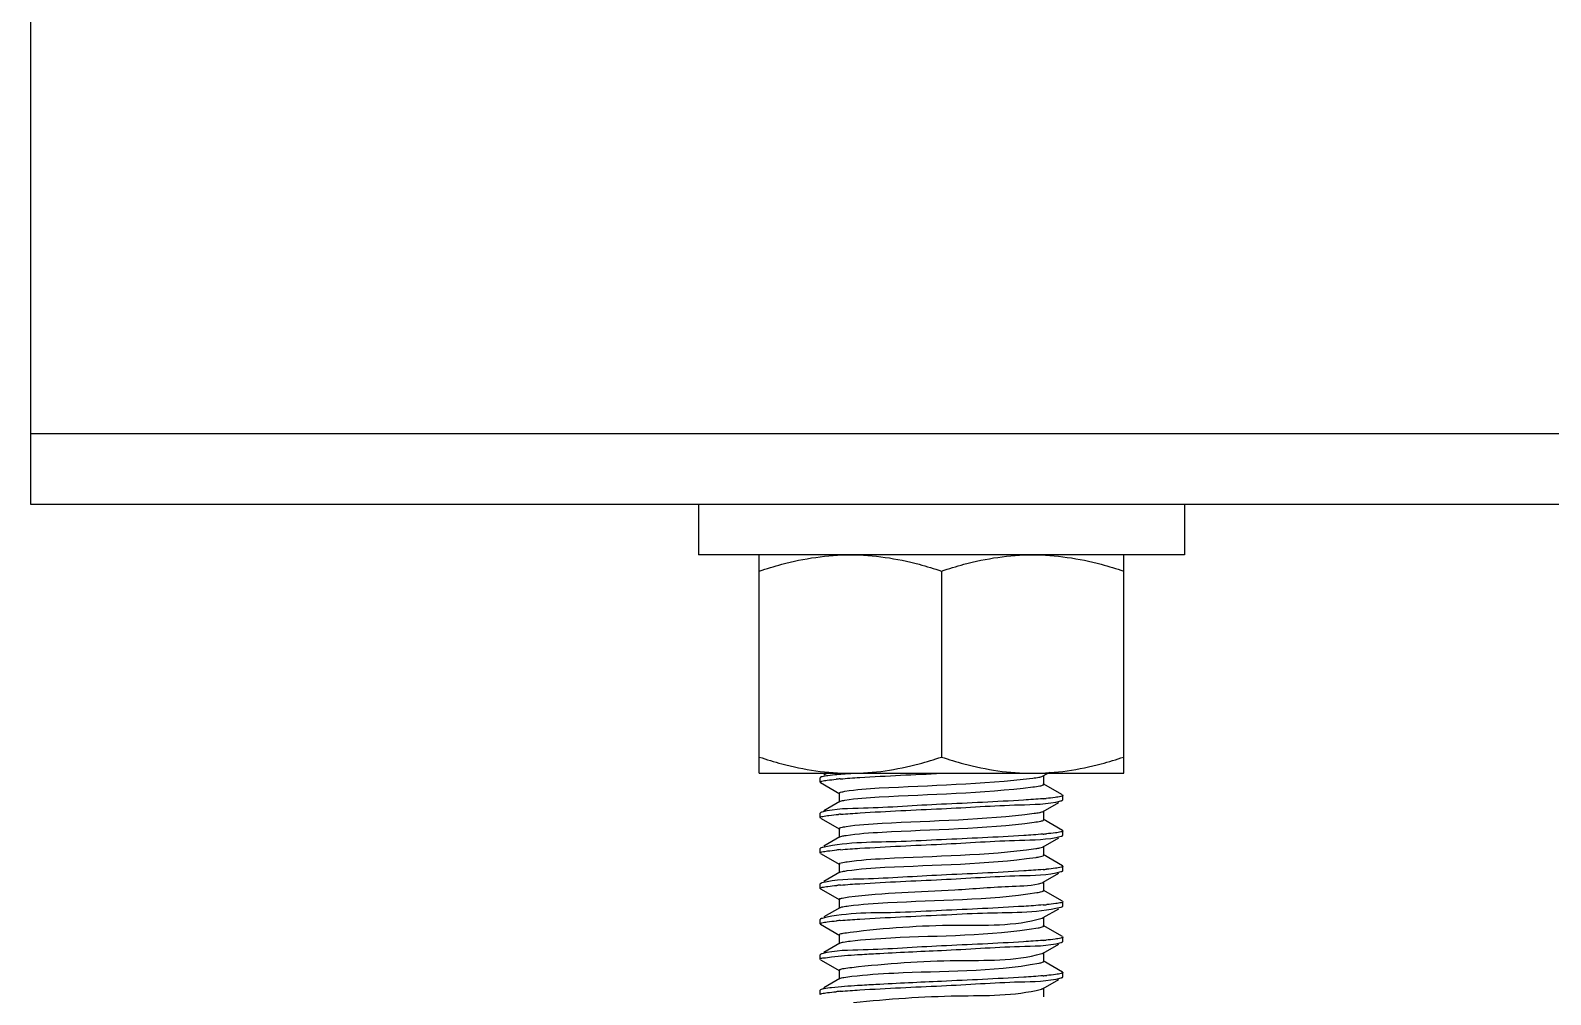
# Model space of a CAD drawing. Extents: x 1247970 to 1725648, y 860327 to 1277876.
# Drawn here: x 1330666.7 to 1331051.7, y 1200715.1 to 1200959.4 of the extents above; entities that cross this region are included whole.
import ezdxf

# ---------------------------------------------------------------- set-up
doc = ezdxf.new("R2010")
doc.units = 0
doc.header["$LTSCALE"] = 1000
doc.header["$MEASUREMENT"] = 0
doc.layers.get('0').update_dxf_attribs({"color": 254})
doc.layers.add('TK', color=4, linetype='Continuous')

# ---------------------------------------------------------------- blocks, each defined once
blk = doc.blocks.new('A$C63786A89')
at = {"linetype": 'Continuous'}
for p, q in [((-2350.3, 8405.84), (-2350.3, 8195.62)), ((-2350.3, 8213.57), (2264.31, 8213.57)), ((-2350.3, 8195.62), (2264.31, 8195.62)), ((-2181.1, 8195.62), (-2181.1, 8182.8)), ((-2058.04, 8195.62), (-2058.04, 8182.8)), ((-2058.04, 8182.8), (-2181.1, 8182.8)), ((-2165.7, 8127.43), (-2165.7, 8182.8)), ((-2073.43, 8127.43), (-2073.43, 8182.8)), ((-2119.57, 8178.68), (-2119.57, 8131.55)), ((-2165.7, 8127.43), (-2073.43, 8127.43)), ((-2148.5, 8127.43), (-2149.36, 8126.92)), ((-2142.97, 8127.32), (-2146.04, 8127.07)), ((-2093.79, 8126.75), (-2092.17, 8127.68)), ((-2150.23, 8126.42), (-2150.33, 8126.31)), ((-2150.33, 8125.19), (-2150.33, 8126.31)), ((-2150.23, 8125.07), (-2150.33, 8125.19)), ((-2150.23, 8125.07), (-2145.34, 8122.27)), ((-2093.96, 8126.68), (-2093.79, 8126.75)), ((-2088.9, 8121.94), (-2093.79, 8124.77)), ((-2093.67, 8124.63), (-2093.67, 8126.89)), ((-2145.34, 8120.28), (-2149.36, 8117.95)), ((-2145.46, 8122.4), (-2145.46, 8120.15)), ((-2093.79, 8117.78), (-2089.85, 8120.04)), ((-2088.9, 8121.94), (-2088.8, 8121.82)), ((-2088.9, 8120.59), (-2088.8, 8120.7)), ((-2088.8, 8120.7), (-2088.8, 8121.82)), ((-2150.23, 8117.45), (-2150.33, 8117.33)), ((-2150.33, 8116.21), (-2150.33, 8117.33)), ((-2150.23, 8116.1), (-2150.33, 8116.21)), ((-2150.23, 8116.1), (-2145.34, 8113.29)), ((-2093.99, 8117.69), (-2093.79, 8117.78)), ((-2088.9, 8112.96), (-2093.79, 8115.8)), ((-2093.7, 8115.6), (-2093.67, 8115.66)), ((-2093.67, 8115.66), (-2093.67, 8117.92)), ((-2145.46, 8113.43), (-2145.46, 8111.17)), ((-2088.9, 8112.96), (-2088.8, 8112.85)), ((-2088.9, 8111.61), (-2088.8, 8111.73)), ((-2088.8, 8111.73), (-2088.8, 8112.85)), ((-2150.23, 8108.48), (-2150.33, 8108.36)), ((-2150.33, 8107.24), (-2150.33, 8108.36)), ((-2145.34, 8111.31), (-2149.36, 8108.98)), ((-2094.02, 8108.71), (-2093.79, 8108.81)), ((-2093.79, 8108.81), (-2089.85, 8111.07)), ((-2093.67, 8106.69), (-2093.67, 8108.94)), ((-2150.23, 8107.13), (-2150.33, 8107.24)), ((-2150.23, 8107.13), (-2145.34, 8104.32)), ((-2145.46, 8104.46), (-2145.46, 8102.2)), ((-2088.9, 8103.99), (-2093.79, 8106.82)), ((-2088.9, 8103.99), (-2088.8, 8103.87)), ((-2145.34, 8102.34), (-2149.36, 8100.01)), ((-2093.79, 8099.83), (-2089.85, 8102.1)), ((-2088.9, 8102.64), (-2088.8, 8102.76)), ((-2088.8, 8102.76), (-2088.8, 8103.87)), ((-2150.23, 8099.5), (-2150.33, 8099.39)), ((-2150.33, 8098.27), (-2150.33, 8099.39)), ((-2150.23, 8098.15), (-2150.33, 8098.27)), ((-2150.23, 8098.15), (-2145.34, 8095.35)), ((-2094.06, 8099.72), (-2093.8, 8099.83)), ((-2088.9, 8095.02), (-2093.79, 8097.85)), ((-2093.67, 8097.71), (-2093.67, 8099.97)), ((-2145.34, 8093.36), (-2149.36, 8091.03)), ((-2145.46, 8095.48), (-2145.44, 8095.54)), ((-2145.46, 8095.48), (-2145.46, 8093.23)), ((-2093.79, 8090.86), (-2089.85, 8093.13)), ((-2088.9, 8095.02), (-2088.8, 8094.9)), ((-2088.9, 8093.67), (-2088.8, 8093.78)), ((-2088.8, 8093.78), (-2088.8, 8094.9)), ((-2150.23, 8090.53), (-2150.33, 8090.42)), ((-2150.33, 8089.3), (-2150.33, 8090.42)), ((-2150.23, 8089.18), (-2150.33, 8089.3)), ((-2150.23, 8089.18), (-2145.34, 8086.37)), ((-2094.11, 8090.73), (-2093.8, 8090.86)), ((-2088.9, 8086.04), (-2093.79, 8088.88)), ((-2093.67, 8088.74), (-2093.67, 8091)), ((-2145.46, 8086.51), (-2145.46, 8084.25)), ((-2088.9, 8086.04), (-2088.8, 8085.93)), ((-2088.9, 8084.69), (-2088.8, 8084.81)), ((-2088.8, 8084.81), (-2088.8, 8085.93)), ((-2150.23, 8081.56), (-2150.33, 8081.44)), ((-2150.33, 8080.32), (-2150.33, 8081.44)), ((-2145.34, 8084.39), (-2149.36, 8082.06)), ((-2093.79, 8081.89), (-2089.85, 8084.15)), ((-2093.67, 8079.77), (-2093.67, 8082.02)), ((-2150.23, 8080.21), (-2150.33, 8080.32)), ((-2150.23, 8080.21), (-2145.34, 8077.4)), ((-2145.46, 8077.54), (-2145.46, 8075.28)), ((-2088.9, 8077.07), (-2093.79, 8079.9)), ((-2088.9, 8077.07), (-2088.8, 8076.96)), ((-2145.34, 8075.42), (-2149.36, 8073.09)), ((-2093.79, 8072.91), (-2089.85, 8075.18)), ((-2088.9, 8075.72), (-2088.8, 8075.84)), ((-2088.8, 8075.84), (-2088.8, 8076.96)), ((-2150.23, 8072.58), (-2150.33, 8072.47)), ((-2150.33, 8071.35), (-2150.33, 8072.47)), ((-2093.67, 8070.8), (-2093.67, 8073.05))]:
    blk.add_line(p, q, dxfattribs=at)
for centre, radius, start, end in [((-2122.71, 7843.38), 284.65, 93.7501, 94.0823), ((-2136.6, 8022.35), 104.03, 95.0426, 95.3172), ((-2134.79, 8001.86), 124.6, 94.7911, 95.0429), ((-2104.22, 8243.76), 123.21, 274.8343, 275.0284), ((-2102.87, 8228.31), 107.7, 275.0286, 275.2241), ((-2134.51, 7989.62), 127.88, 94.76, 94.9915), ((-2104.19, 8234.43), 122.85, 274.8378, 275.0335), ((-2102.77, 8218.27), 106.62, 275.0332, 275.2498), ((-2136.36, 8001.7), 106.74, 95.0313, 95.2484), ((-2134.72, 7983.14), 125.38, 94.7836, 95.0302), ((-2099.56, 8133.28), 27.44, 278.0697, 278.6365), ((-2104.17, 8225.13), 122.52, 274.8413, 275.0387), ((-2102.67, 8208.19), 105.51, 275.0379, 275.2777), ((-2136.27, 7991.8), 107.67, 95.0273, 95.2261), ((-2134.7, 7973.87), 125.68, 94.7809, 95.0258), ((-2104.13, 8215.74), 122.1, 274.8459, 275.0455), ((-2102.54, 8197.8), 104.09, 275.0439, 275.3143), ((-2136.5, 7985.38), 105.12, 95.0383, 95.2888), ((-2134.77, 7965.7), 124.87, 94.7885, 95.0379), ((-2104.25, 8208.15), 123.49, 274.8312, 275.0238), ((-2102.95, 8193.41), 108.69, 275.0243, 275.1996), ((-2104.15, 8197.98), 122.29, 274.8438, 275.0423), ((-2102.6, 8180.51), 104.75, 275.0412, 275.2971), ((-2136.59, 7968.39), 104.15, 95.0418, 95.3153), ((-2134.78, 7947.86), 124.77, 94.7885, 95.042)]:
    blk.add_arc(centre, radius, start, end, dxfattribs=at)
for points, knots in [([(-2165.7, 8178.68), (-2163.83, 8179.31), (-2156.35, 8181.58), (-2148.49, 8182.8), (-2142.64, 8182.8)], [0, 0, 0, 0, 0.2519, 1, 1, 1, 1]), ([(-2142.64, 8182.8), (-2136.78, 8182.8), (-2128.92, 8181.58), (-2121.44, 8179.31), (-2119.57, 8178.68)], [0, 0, 0, 0, 0.7481, 1, 1, 1, 1]), ([(-2119.57, 8178.68), (-2117.7, 8179.31), (-2110.21, 8181.58), (-2102.36, 8182.8), (-2096.5, 8182.8)], [0, 0, 0, 0, 0.2519, 1, 1, 1, 1]), ([(-2096.5, 8182.8), (-2090.64, 8182.8), (-2082.79, 8181.58), (-2075.3, 8179.31), (-2073.43, 8178.68)], [0, 0, 0, 0, 0.7481, 1, 1, 1, 1]), ([(-2165.7, 8131.55), (-2163.83, 8130.92), (-2156.35, 8128.65), (-2148.49, 8127.43), (-2142.64, 8127.43)], [0, 0, 0, 0, 0.2519, 1, 1, 1, 1]), ([(-2142.64, 8127.43), (-2136.78, 8127.43), (-2128.92, 8128.65), (-2121.44, 8130.92), (-2119.57, 8131.55)], [0, 0, 0, 0, 0.7481, 1, 1, 1, 1]), ([(-2119.57, 8131.55), (-2117.7, 8130.92), (-2110.21, 8128.65), (-2102.36, 8127.43), (-2096.5, 8127.43)], [0, 0, 0, 0, 0.2519, 1, 1, 1, 1]), ([(-2096.5, 8127.43), (-2090.64, 8127.43), (-2082.79, 8128.65), (-2075.3, 8130.92), (-2073.43, 8131.55)], [0, 0, 0, 0, 0.7481, 1, 1, 1, 1]), ([(-2146.04, 8127.07), (-2146.8, 8127), (-2148.05, 8126.87), (-2149.3, 8126.7), (-2149.77, 8126.58)], [0, 0, 0, 0, 0.611236, 1, 1, 1, 1]), ([(-2145.2, 8126.02), (-2143.56, 8126.16), (-2135.02, 8126.74), (-2126.47, 8127.11), (-2119.57, 8127.43)], [0, 0, 0, 0, 0.192137, 1, 1, 1, 1]), ([(-2150.33, 8125.19), (-2150.33, 8125.24), (-2150.14, 8125.36), (-2149.99, 8125.4), (-2149.87, 8125.44)], [0, 0, 0, 0, 0.315326, 1, 1, 1, 1]), ([(-2149.77, 8126.58), (-2149.87, 8126.56), (-2150.02, 8126.51), (-2150.17, 8126.45), (-2150.23, 8126.42)], [0, 0, 0, 0, 0.59066, 1, 1, 1, 1]), ([(-2149.87, 8125.44), (-2149.42, 8125.56), (-2148.2, 8125.73), (-2146.99, 8125.86), (-2146.24, 8125.93)], [0, 0, 0, 0, 0.382345, 1, 1, 1, 1]), ([(-2144.06, 8122.87), (-2141.17, 8123.36), (-2125.26, 8124.38), (-2109.34, 8124.64), (-2096.45, 8126.22)], [0, 0, 0, 0, 0.183885, 1, 1, 1, 1]), ([(-2144.06, 8120.62), (-2141.17, 8121.11), (-2125.26, 8122.12), (-2109.34, 8122.39), (-2096.45, 8123.97)], [0, 0, 0, 0, 0.183885, 1, 1, 1, 1]), ([(-2096.45, 8126.22), (-2095.93, 8126.29), (-2095.1, 8126.4), (-2094.26, 8126.57), (-2093.96, 8126.68)], [0, 0, 0, 0, 0.620942, 1, 1, 1, 1]), ([(-2096.45, 8123.97), (-2095.84, 8124.04), (-2094.95, 8124.2), (-2094, 8124.34), (-2093.75, 8124.52)], [0, 0, 0, 0, 0.666962, 1, 1, 1, 1]), ([(-2093.75, 8124.52), (-2093.73, 8124.54), (-2093.69, 8124.57), (-2093.68, 8124.61), (-2093.68, 8124.63)], [0, 0, 0, 0, 0.577194, 1, 1, 1, 1]), ([(-2119.57, 8119.58), (-2126.16, 8119.27), (-2136.2, 8118.47), (-2146.47, 8118.5), (-2149.87, 8117.58)], [0, 0, 0, 0, 0.652169, 1, 1, 1, 1]), ([(-2145.46, 8122.4), (-2145.46, 8122.54), (-2144.8, 8122.72), (-2144.41, 8122.81), (-2144.06, 8122.87)], [0, 0, 0, 0, 0.28375, 1, 1, 1, 1]), ([(-2145.34, 8120.28), (-2145.2, 8120.37), (-2144.76, 8120.49), (-2144.33, 8120.57), (-2144.06, 8120.62)], [0, 0, 0, 0, 0.373195, 1, 1, 1, 1]), ([(-2093.84, 8120.99), (-2095.48, 8120.85), (-2104.05, 8120.27), (-2112.63, 8119.9), (-2119.57, 8119.58)], [0, 0, 0, 0, 0.191406, 1, 1, 1, 1]), ([(-2119.57, 8118.46), (-2113, 8118.76), (-2102.97, 8119.53), (-2092.73, 8119.56), (-2089.31, 8120.44)], [0, 0, 0, 0, 0.650211, 1, 1, 1, 1]), ([(-2089.35, 8121.55), (-2089.82, 8121.43), (-2091.06, 8121.26), (-2092.3, 8121.13), (-2093.06, 8121.06)], [0, 0, 0, 0, 0.387962, 1, 1, 1, 1]), ([(-2088.8, 8121.82), (-2088.81, 8121.76), (-2089.03, 8121.63), (-2089.21, 8121.59), (-2089.35, 8121.55)], [0, 0, 0, 0, 0.309058, 1, 1, 1, 1]), ([(-2089.31, 8120.44), (-2089.23, 8120.46), (-2089.09, 8120.5), (-2088.96, 8120.56), (-2088.91, 8120.59)], [0, 0, 0, 0, 0.584323, 1, 1, 1, 1]), ([(-2150.33, 8116.21), (-2150.33, 8116.29), (-2150.03, 8116.43), (-2149.81, 8116.48), (-2149.64, 8116.52)], [0, 0, 0, 0, 0.299078, 1, 1, 1, 1]), ([(-2149.87, 8117.58), (-2149.94, 8117.56), (-2150.06, 8117.53), (-2150.19, 8117.48), (-2150.23, 8117.45)], [0, 0, 0, 0, 0.580877, 1, 1, 1, 1]), ([(-2149.64, 8116.52), (-2149.12, 8116.63), (-2147.78, 8116.81), (-2146.45, 8116.94), (-2145.64, 8117.01)], [0, 0, 0, 0, 0.395051, 1, 1, 1, 1]), ([(-2145.12, 8117.06), (-2143.48, 8117.19), (-2134.97, 8117.77), (-2126.45, 8118.14), (-2119.57, 8118.46)], [0, 0, 0, 0, 0.192732, 1, 1, 1, 1]), ([(-2143.75, 8113.95), (-2140.73, 8114.42), (-2124.8, 8115.46), (-2108.83, 8115.62), (-2096.07, 8117.3)], [0, 0, 0, 0, 0.192078, 1, 1, 1, 1]), ([(-2096.07, 8117.3), (-2095.64, 8117.35), (-2094.94, 8117.46), (-2094.24, 8117.6), (-2093.99, 8117.69)], [0, 0, 0, 0, 0.610485, 1, 1, 1, 1]), ([(-2096.07, 8115.04), (-2095.51, 8115.11), (-2094.77, 8115.28), (-2093.85, 8115.4), (-2093.7, 8115.6)], [0, 0, 0, 0, 0.688948, 1, 1, 1, 1]), ([(-2145.46, 8113.43), (-2145.46, 8113.6), (-2144.64, 8113.77), (-2144.18, 8113.88), (-2143.75, 8113.95)], [0, 0, 0, 0, 0.279523, 1, 1, 1, 1]), ([(-2145.34, 8111.31), (-2145.17, 8111.41), (-2144.63, 8111.54), (-2144.1, 8111.64), (-2143.75, 8111.69)], [0, 0, 0, 0, 0.364889, 1, 1, 1, 1]), ([(-2143.75, 8111.69), (-2140.73, 8112.16), (-2124.8, 8113.21), (-2108.83, 8113.36), (-2096.07, 8115.04)], [0, 0, 0, 0, 0.192078, 1, 1, 1, 1]), ([(-2093.83, 8112.02), (-2095.47, 8111.88), (-2104.04, 8111.3), (-2112.63, 8110.93), (-2119.57, 8110.6)], [0, 0, 0, 0, 0.191346, 1, 1, 1, 1]), ([(-2089.31, 8112.59), (-2089.77, 8112.47), (-2091.01, 8112.29), (-2092.25, 8112.16), (-2093.01, 8112.09)], [0, 0, 0, 0, 0.3848, 1, 1, 1, 1]), ([(-2088.8, 8112.85), (-2088.8, 8112.79), (-2089.01, 8112.66), (-2089.18, 8112.62), (-2089.31, 8112.59)], [0, 0, 0, 0, 0.311754, 1, 1, 1, 1]), ([(-2149.64, 8108.67), (-2149.76, 8108.64), (-2149.96, 8108.59), (-2150.16, 8108.52), (-2150.23, 8108.48)], [0, 0, 0, 0, 0.601904, 1, 1, 1, 1]), ([(-2149.83, 8107.5), (-2149.36, 8107.62), (-2148.12, 8107.8), (-2146.88, 8107.93), (-2146.12, 8108)], [0, 0, 0, 0, 0.38495, 1, 1, 1, 1]), ([(-2119.57, 8110.6), (-2122.98, 8110.45), (-2132.99, 8109.81), (-2143.16, 8110.09), (-2149.64, 8108.67)], [0, 0, 0, 0, 0.34031, 1, 1, 1, 1]), ([(-2145.18, 8108.08), (-2143.54, 8108.22), (-2135.01, 8108.79), (-2126.47, 8109.16), (-2119.57, 8109.49)], [0, 0, 0, 0, 0.192281, 1, 1, 1, 1]), ([(-2143.43, 8105.03), (-2140.26, 8105.48), (-2124.34, 8106.55), (-2108.33, 8106.58), (-2095.71, 8108.37)], [0, 0, 0, 0, 0.200253, 1, 1, 1, 1]), ([(-2119.57, 8109.49), (-2112.99, 8109.79), (-2102.96, 8110.57), (-2092.7, 8110.58), (-2089.29, 8111.47)], [0, 0, 0, 0, 0.651117, 1, 1, 1, 1]), ([(-2095.71, 8108.37), (-2095.37, 8108.42), (-2094.8, 8108.51), (-2094.24, 8108.64), (-2094.02, 8108.71)], [0, 0, 0, 0, 0.598238, 1, 1, 1, 1]), ([(-2089.29, 8111.47), (-2089.21, 8111.49), (-2089.08, 8111.53), (-2088.95, 8111.58), (-2088.91, 8111.61)], [0, 0, 0, 0, 0.582353, 1, 1, 1, 1]), ([(-2150.33, 8107.24), (-2150.33, 8107.3), (-2150.12, 8107.43), (-2149.96, 8107.47), (-2149.83, 8107.5)], [0, 0, 0, 0, 0.311617, 1, 1, 1, 1]), ([(-2145.46, 8104.46), (-2145.46, 8104.65), (-2144.46, 8104.82), (-2143.94, 8104.95), (-2143.43, 8105.03)], [0, 0, 0, 0, 0.275861, 1, 1, 1, 1]), ([(-2143.43, 8102.77), (-2140.26, 8103.22), (-2124.34, 8104.29), (-2108.33, 8104.32), (-2095.71, 8106.12)], [0, 0, 0, 0, 0.200253, 1, 1, 1, 1]), ([(-2095.44, 8106.16), (-2095, 8106.22), (-2094.53, 8106.34), (-2093.67, 8106.51), (-2093.67, 8106.69)], [0, 0, 0, 0, 0.721405, 1, 1, 1, 1]), ([(-2119.57, 8101.63), (-2126.13, 8101.33), (-2136.16, 8100.56), (-2146.4, 8100.53), (-2149.83, 8099.65)], [0, 0, 0, 0, 0.650116, 1, 1, 1, 1]), ([(-2145.34, 8102.34), (-2145.14, 8102.45), (-2144.48, 8102.6), (-2143.84, 8102.71), (-2143.43, 8102.77)], [0, 0, 0, 0, 0.357671, 1, 1, 1, 1]), ([(-2145.17, 8099.11), (-2143.53, 8099.25), (-2135, 8099.82), (-2126.46, 8100.19), (-2119.57, 8100.51)], [0, 0, 0, 0, 0.192328, 1, 1, 1, 1]), ([(-2093.82, 8103.05), (-2095.46, 8102.91), (-2104.04, 8102.33), (-2112.62, 8101.95), (-2119.57, 8101.63)], [0, 0, 0, 0, 0.19128, 1, 1, 1, 1]), ([(-2119.57, 8100.51), (-2112.97, 8100.82), (-2102.94, 8101.61), (-2092.67, 8101.59), (-2089.27, 8102.51)], [0, 0, 0, 0, 0.652108, 1, 1, 1, 1]), ([(-2089.29, 8103.62), (-2089.75, 8103.5), (-2090.98, 8103.32), (-2092.21, 8103.19), (-2092.96, 8103.12)], [0, 0, 0, 0, 0.383618, 1, 1, 1, 1]), ([(-2088.8, 8103.87), (-2088.8, 8103.82), (-2089, 8103.69), (-2089.16, 8103.65), (-2089.29, 8103.62)], [0, 0, 0, 0, 0.313375, 1, 1, 1, 1]), ([(-2089.27, 8102.51), (-2089.2, 8102.53), (-2089.07, 8102.56), (-2088.95, 8102.61), (-2088.91, 8102.64)], [0, 0, 0, 0, 0.580161, 1, 1, 1, 1]), ([(-2150.33, 8098.27), (-2150.33, 8098.33), (-2150.1, 8098.46), (-2149.93, 8098.5), (-2149.79, 8098.54)], [0, 0, 0, 0, 0.309255, 1, 1, 1, 1]), ([(-2149.83, 8099.65), (-2149.91, 8099.63), (-2150.05, 8099.59), (-2150.18, 8099.53), (-2150.23, 8099.5)], [0, 0, 0, 0, 0.585379, 1, 1, 1, 1]), ([(-2149.79, 8098.54), (-2149.32, 8098.65), (-2148.08, 8098.83), (-2146.84, 8098.96), (-2146.08, 8099.03)], [0, 0, 0, 0, 0.387884, 1, 1, 1, 1]), ([(-2143.07, 8096.1), (-2134.17, 8097.27), (-2120.25, 8097.42), (-2104.03, 8098.86), (-2096.48, 8098.94), (-2094.06, 8099.72)], [0, 0, 0, 0, 0.547877, 0.844554, 1, 1, 1, 1]), ([(-2143.07, 8093.85), (-2139.78, 8094.28), (-2123.87, 8095.37), (-2107.85, 8095.27), (-2095.38, 8097.19)], [0, 0, 0, 0, 0.208432, 1, 1, 1, 1]), ([(-2095.38, 8097.19), (-2094.95, 8097.26), (-2094.5, 8097.37), (-2093.68, 8097.55), (-2093.67, 8097.71)], [0, 0, 0, 0, 0.720657, 1, 1, 1, 1]), ([(-2119.57, 8092.66), (-2123.04, 8092.5), (-2133.09, 8091.82), (-2143.37, 8092.28), (-2149.79, 8090.68)], [0, 0, 0, 0, 0.344519, 1, 1, 1, 1]), ([(-2145.44, 8095.54), (-2145.28, 8095.75), (-2144.37, 8095.86), (-2143.63, 8096.03), (-2143.07, 8096.1)], [0, 0, 0, 0, 0.311052, 1, 1, 1, 1]), ([(-2145.34, 8093.36), (-2145.11, 8093.5), (-2144.33, 8093.65), (-2143.57, 8093.78), (-2143.07, 8093.85)], [0, 0, 0, 0, 0.351441, 1, 1, 1, 1]), ([(-2093.81, 8094.08), (-2095.45, 8093.94), (-2104.03, 8093.35), (-2112.62, 8092.98), (-2119.57, 8092.66)], [0, 0, 0, 0, 0.191195, 1, 1, 1, 1]), ([(-2119.57, 8091.54), (-2116.1, 8091.7), (-2106.06, 8092.37), (-2095.79, 8091.94), (-2089.36, 8093.51)], [0, 0, 0, 0, 0.343996, 1, 1, 1, 1]), ([(-2089.27, 8094.65), (-2089.72, 8094.53), (-2090.93, 8094.36), (-2092.15, 8094.23), (-2092.9, 8094.16)], [0, 0, 0, 0, 0.382414, 1, 1, 1, 1]), ([(-2089.36, 8093.51), (-2089.27, 8093.53), (-2089.12, 8093.57), (-2088.96, 8093.63), (-2088.91, 8093.67)], [0, 0, 0, 0, 0.590022, 1, 1, 1, 1]), ([(-2088.8, 8094.9), (-2088.8, 8094.85), (-2088.99, 8094.73), (-2089.15, 8094.69), (-2089.27, 8094.65)], [0, 0, 0, 0, 0.315174, 1, 1, 1, 1]), ([(-2150.33, 8089.3), (-2150.33, 8089.35), (-2150.15, 8089.47), (-2150, 8089.51), (-2149.89, 8089.54)], [0, 0, 0, 0, 0.316404, 1, 1, 1, 1]), ([(-2149.79, 8090.68), (-2149.88, 8090.66), (-2150.03, 8090.62), (-2150.18, 8090.56), (-2150.23, 8090.53)], [0, 0, 0, 0, 0.589203, 1, 1, 1, 1]), ([(-2149.89, 8089.54), (-2149.43, 8089.66), (-2148.19, 8089.84), (-2146.96, 8089.97), (-2146.19, 8090.05)], [0, 0, 0, 0, 0.380121, 1, 1, 1, 1]), ([(-2145.19, 8090.13), (-2143.55, 8090.27), (-2135.02, 8090.85), (-2126.47, 8091.22), (-2119.57, 8091.54)], [0, 0, 0, 0, 0.192195, 1, 1, 1, 1]), ([(-2142.69, 8087.18), (-2133.81, 8088.27), (-2117.71, 8089.44), (-2101.09, 8088.63), (-2094.11, 8090.73)], [0, 0, 0, 0, 0.550892, 1, 1, 1, 1]), ([(-2095.08, 8088.27), (-2094.73, 8088.33), (-2094.34, 8088.42), (-2093.68, 8088.6), (-2093.68, 8088.74)], [0, 0, 0, 0, 0.71625, 1, 1, 1, 1]), ([(-2145.46, 8086.51), (-2145.46, 8086.53), (-2145.44, 8086.58), (-2145.41, 8086.61), (-2145.38, 8086.62)], [0, 0, 0, 0, 0.422806, 1, 1, 1, 1]), ([(-2145.38, 8086.62), (-2145.14, 8086.8), (-2144.18, 8086.95), (-2143.3, 8087.1), (-2142.69, 8087.18)], [0, 0, 0, 0, 0.333038, 1, 1, 1, 1]), ([(-2145.34, 8084.39), (-2145.07, 8084.55), (-2144.16, 8084.71), (-2143.27, 8084.85), (-2142.69, 8084.92)], [0, 0, 0, 0, 0.345983, 1, 1, 1, 1]), ([(-2142.69, 8084.92), (-2139.26, 8085.34), (-2123.39, 8086.46), (-2107.37, 8086.18), (-2095.08, 8088.27)], [0, 0, 0, 0, 0.216633, 1, 1, 1, 1]), ([(-2093.85, 8085.1), (-2095.49, 8084.96), (-2104.05, 8084.38), (-2112.63, 8084.01), (-2119.57, 8083.69)], [0, 0, 0, 0, 0.191468, 1, 1, 1, 1]), ([(-2089.36, 8085.66), (-2089.84, 8085.54), (-2091.09, 8085.36), (-2092.34, 8085.23), (-2093.1, 8085.16)], [0, 0, 0, 0, 0.388863, 1, 1, 1, 1]), ([(-2088.8, 8085.93), (-2088.81, 8085.86), (-2089.04, 8085.73), (-2089.22, 8085.69), (-2089.36, 8085.66)], [0, 0, 0, 0, 0.307475, 1, 1, 1, 1]), ([(-2089.28, 8084.56), (-2089.2, 8084.58), (-2089.08, 8084.62), (-2088.95, 8084.67), (-2088.91, 8084.69)], [0, 0, 0, 0, 0.580943, 1, 1, 1, 1]), ([(-2150.33, 8080.32), (-2150.33, 8080.59), (-2148.84, 8080.66), (-2148.13, 8080.87), (-2147.4, 8080.95)], [0, 0, 0, 0, 0.267535, 1, 1, 1, 1]), ([(-2149.89, 8081.69), (-2149.95, 8081.67), (-2150.07, 8081.63), (-2150.19, 8081.58), (-2150.23, 8081.56)], [0, 0, 0, 0, 0.578834, 1, 1, 1, 1]), ([(-2119.57, 8083.69), (-2126.18, 8083.38), (-2136.21, 8082.57), (-2146.5, 8082.61), (-2149.89, 8081.69)], [0, 0, 0, 0, 0.653055, 1, 1, 1, 1]), ([(-2142.27, 8078.25), (-2133.44, 8079.27), (-2117.49, 8080.41), (-2101.1, 8079.8), (-2094.18, 8081.74)], [0, 0, 0, 0, 0.553064, 1, 1, 1, 1]), ([(-2140.8, 8081.48), (-2139.27, 8081.58), (-2132.2, 8081.99), (-2125.12, 8082.31), (-2119.57, 8082.57)], [0, 0, 0, 0, 0.216479, 1, 1, 1, 1]), ([(-2119.57, 8082.57), (-2112.98, 8082.87), (-2102.95, 8083.66), (-2092.68, 8083.65), (-2089.28, 8084.56)], [0, 0, 0, 0, 0.651752, 1, 1, 1, 1]), ([(-2094.18, 8081.74), (-2094.11, 8081.76), (-2093.98, 8081.8), (-2093.85, 8081.86), (-2093.8, 8081.89)], [0, 0, 0, 0, 0.575095, 1, 1, 1, 1]), ([(-2145.46, 8077.54), (-2145.46, 8077.57), (-2145.41, 8077.64), (-2145.34, 8077.68), (-2145.3, 8077.7)], [0, 0, 0, 0, 0.382074, 1, 1, 1, 1]), ([(-2145.3, 8077.7), (-2144.98, 8077.86), (-2143.94, 8078.03), (-2142.94, 8078.18), (-2142.27, 8078.25)], [0, 0, 0, 0, 0.351222, 1, 1, 1, 1]), ([(-2142.27, 8076), (-2138.73, 8076.4), (-2122.91, 8077.54), (-2106.89, 8077.07), (-2094.81, 8079.34)], [0, 0, 0, 0, 0.224874, 1, 1, 1, 1]), ([(-2094.81, 8079.34), (-2094.52, 8079.4), (-2094.2, 8079.47), (-2093.68, 8079.65), (-2093.68, 8079.77)], [0, 0, 0, 0, 0.71055, 1, 1, 1, 1]), ([(-2145.34, 8075.42), (-2145.04, 8075.6), (-2143.97, 8075.76), (-2142.96, 8075.92), (-2142.27, 8076)], [0, 0, 0, 0, 0.341316, 1, 1, 1, 1]), ([(-2145.19, 8072.19), (-2143.55, 8072.33), (-2135.02, 8072.9), (-2126.47, 8073.27), (-2119.57, 8073.59)], [0, 0, 0, 0, 0.192136, 1, 1, 1, 1]), ([(-2119.57, 8074.71), (-2125.12, 8074.46), (-2132.2, 8074.13), (-2139.27, 8073.72), (-2140.8, 8073.63)], [0, 0, 0, 0, 0.783521, 1, 1, 1, 1]), ([(-2093.82, 8076.13), (-2095.46, 8075.99), (-2104.03, 8075.41), (-2112.62, 8075.04), (-2119.57, 8074.71)], [0, 0, 0, 0, 0.191235, 1, 1, 1, 1]), ([(-2119.57, 8073.59), (-2112.98, 8073.9), (-2102.94, 8074.69), (-2092.68, 8074.68), (-2089.27, 8075.59)], [0, 0, 0, 0, 0.651848, 1, 1, 1, 1]), ([(-2089.28, 8076.71), (-2089.73, 8076.58), (-2090.95, 8076.41), (-2092.17, 8076.28), (-2092.93, 8076.21)], [0, 0, 0, 0, 0.382742, 1, 1, 1, 1]), ([(-2088.8, 8076.96), (-2088.8, 8076.9), (-2089, 8076.78), (-2089.15, 8076.74), (-2089.28, 8076.71)], [0, 0, 0, 0, 0.314545, 1, 1, 1, 1]), ([(-2089.27, 8075.59), (-2089.2, 8075.61), (-2089.07, 8075.64), (-2088.95, 8075.69), (-2088.91, 8075.72)], [0, 0, 0, 0, 0.580752, 1, 1, 1, 1]), ([(-2150.33, 8071.35), (-2150.33, 8071.41), (-2150.13, 8071.53), (-2149.97, 8071.57), (-2149.85, 8071.6)], [0, 0, 0, 0, 0.31368, 1, 1, 1, 1]), ([(-2147.4, 8073.1), (-2148.04, 8073.03), (-2148.97, 8072.89), (-2149.95, 8072.75), (-2150.23, 8072.58)], [0, 0, 0, 0, 0.662794, 1, 1, 1, 1]), ([(-2149.85, 8071.6), (-2149.4, 8071.72), (-2148.19, 8071.9), (-2146.98, 8072.03), (-2146.24, 8072.1)], [0, 0, 0, 0, 0.383978, 1, 1, 1, 1]), ([(-2141.84, 8069.33), (-2133.08, 8070.28), (-2117.29, 8071.38), (-2101.14, 8070.98), (-2094.28, 8072.74)], [0, 0, 0, 0, 0.554321, 1, 1, 1, 1]), ([(-2094.28, 8072.74), (-2094.18, 8072.77), (-2094.02, 8072.81), (-2093.86, 8072.88), (-2093.8, 8072.91)], [0, 0, 0, 0, 0.58474, 1, 1, 1, 1])]:
    blk.add_open_spline(points, degree=3, knots=knots, dxfattribs=at)
for points in [[(-2147.4, 8080.95), (-2145.21, 8081.19), (-2143.01, 8081.34), (-2140.8, 8081.48)], [(-2140.8, 8073.63), (-2143.01, 8073.48), (-2145.21, 8073.34), (-2147.4, 8073.1)]]:
    blk.add_open_spline(points, degree=3, dxfattribs=at)

msp = doc.modelspace()

# ---------------------------------------------------------------- block references
at = {"layer": 'TK'}
msp.add_blockref('A$C63786A89', (1333017.03, 1192643.73, -355), dxfattribs=at)

doc.saveas('drawing.dxf')
